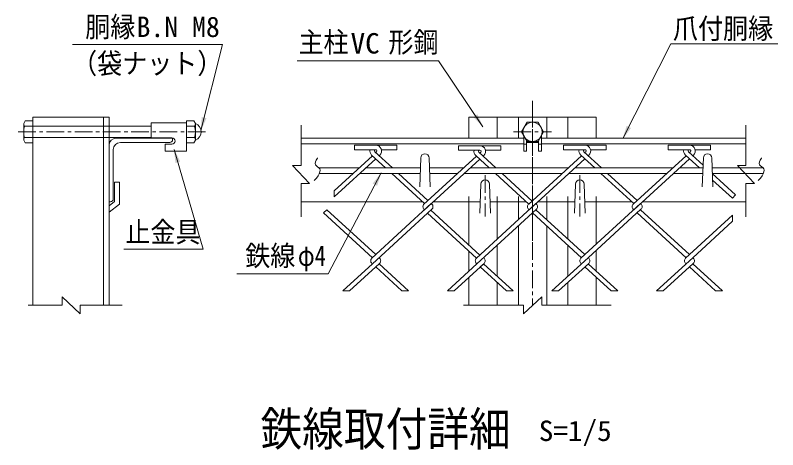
# Model space of a CAD drawing. Units: millimetres, scale not verified, with parts at other scales. Extents: x -4455 to 4455, y -3150 to 3150.
# Drawn here: x 1152 to 2771, y 1198 to 2120 of the extents above; entities that cross this region are included whole.
import ezdxf
from ezdxf.enums import TextEntityAlignment as Align

# ---------------------------------------------------------------- set-up
doc = ezdxf.new("R2010")
doc.units = ezdxf.units.MM
doc.header["$LTSCALE"] = 30
doc.linetypes.add('DASHED', pattern=[7.5, 6, -1.5])
doc.linetypes.add('USER1', pattern=[2, 1.25, -0.25, 0.25, -0.25])
doc.layers.add('0-0_7詳細', color=7, linetype='Continuous', lineweight=18)
doc.styles.add('ＭＳ ゴシック', font='')
doc.styles.get('ＭＳ ゴシック').set_extended_font_data('MS Gothic')

msp = doc.modelspace()

# ---------------------------------------------------------------- linework, layer by layer
at = {"layer": '0-0_7詳細', "color": 1, "linetype": 'USER1'}
for p, q in [((2250.09, 1938.63), (2250.09, 1504.69)), ((2250.09, 1919.03), (2250.09, 1653.46)), ((1555.6, 1872.48), (1151.81, 1872.48)), ((2209.79, 1872.48), (2290.44, 1872.48)), ((2250.09, 1874.03), (2250.09, 1608.46)), ((2149.59, 1780.73), (2149.59, 1692.65)), ((2350.59, 1780.73), (2350.59, 1692.65))]:
    msp.add_line(p, q, dxfattribs=at)
at = {"layer": '0-0_7詳細', "lineweight": 9}
for p, q in [((1173.05, 1896), (1188.92, 1896)), ((1188.92, 1904.13), (1188.92, 1504.69)), ((1188.92, 1904.13), (1350.92, 1904.13)), ((1338.92, 1904.13), (1338.92, 1504.69)), ((1350.92, 1904.13), (1350.92, 1504.69)), ((1515.35, 1848.96), (1515.35, 1896)), ((2115.09, 1904.13), (2385.09, 1904.13)), ((2115.09, 1904.13), (2115.09, 1859.13)), ((2140.59, 1904.13), (2359.59, 1904.13)), ((2175.09, 1904.13), (2175.09, 1859.13)), ((2220.09, 1904.13), (2220.09, 1859.13)), ((2280.09, 1904.13), (2280.09, 1859.13)), ((2325.09, 1904.13), (2325.09, 1859.13)), ((2385.09, 1904.13), (2385.09, 1859.13)), ((1171.78, 1884.48), (1188.92, 1884.48)), ((1350.92, 1884.48), (1440.35, 1884.48)), ((1440.35, 1891.44), (1515.35, 1891.44)), ((1440.35, 1891.44), (1440.35, 1859.94)), ((1515.35, 1891.44), (1515.35, 1831.44)), ((1532.49, 1884.48), (1515.35, 1884.48)), ((1534.55, 1854.72), (1534.55, 1890.24)), ((2231.34, 1864.22), (2231.34, 1831.44)), ((2268.84, 1864.22), (2268.84, 1831.44)), ((1169.72, 1854.72), (1173.05, 1848.96)), ((1171.78, 1860.48), (1188.92, 1860.48)), ((1350.92, 1860.48), (1440.35, 1860.48)), ((1365.92, 1859.13), (1485.92, 1859.13)), ((1374.92, 1850.13), (1479.92, 1850.13)), ((1440.35, 1859.94), (1484.6, 1859.94)), ((1470.35, 1846.44), (1484.6, 1846.44)), ((1470.35, 1846.44), (1470.35, 1831.44)), ((1485.92, 1859.13), (1485.92, 1856.13)), ((1532.49, 1860.48), (1515.35, 1860.48)), ((1531.22, 1848.96), (1515.35, 1848.96)), ((1534.55, 1854.72), (1531.22, 1848.96)), ((2231.34, 1859.13), (1758.5, 1859.13)), ((2231.34, 1847.13), (1758.5, 1847.13)), ((2115.09, 1859.13), (2231.34, 1859.13)), ((2140.59, 1859.13), (2231.34, 1859.13)), ((2233.81, 1859.94), (2231.34, 1859.94)), ((2237.34, 1846.44), (2231.34, 1846.44)), ((2237.34, 1853.82), (2237.34, 1831.44)), ((2262.84, 1850.13), (2237.34, 1850.13)), ((2262.84, 1846.44), (2268.84, 1846.44)), ((2266.37, 1859.94), (2268.84, 1859.94)), ((2268.84, 1859.13), (2385.09, 1859.13)), ((2703.23, 1859.13), (2268.84, 1859.13)), ((2268.84, 1859.13), (2359.59, 1859.13)), ((2703.23, 1847.13), (2268.84, 1847.13)), ((1350.92, 1724.13), (1350.92, 1844.13)), ((1359.92, 1730.13), (1359.92, 1835.13)), ((1470.35, 1831.44), (1515.35, 1831.44)), ((2237.34, 1831.44), (2231.34, 1831.44)), ((2010.48, 1755.63), (2012.73, 1817.13)), ((2032.98, 1755.63), (2030.73, 1817.13)), ((2610.48, 1755.63), (2612.73, 1817.13)), ((2632.98, 1755.63), (2630.73, 1817.13)), ((1881.7, 1796.13), (1796.91, 1796.13)), ((1868.6, 1784.13), (1797.44, 1784.13)), ((2011.52, 1784.13), (1882.81, 1784.13)), ((2011.96, 1796.13), (1895.91, 1796.13)), ((2103.72, 1796.13), (2031.5, 1796.13)), ((2090.63, 1784.13), (2031.94, 1784.13)), ((2312.66, 1784.13), (2104.84, 1784.13)), ((2325.75, 1796.13), (2117.93, 1796.13)), ((2534.68, 1784.13), (2326.87, 1784.13)), ((2547.78, 1796.13), (2339.96, 1796.13)), ((2611.52, 1784.13), (2548.89, 1784.13)), ((2611.96, 1796.13), (2561.99, 1796.13)), ((2739.58, 1796.13), (2631.5, 1796.13)), ((2740.12, 1784.13), (2631.94, 1784.13)), ((1362.57, 1765.66), (1362.57, 1724.66)), ((1373.07, 1765.66), (1362.57, 1765.66)), ((1373.07, 1765.66), (1373.07, 1719.5)), ((2138.34, 1700.13), (2140.59, 1761.63)), ((2160.84, 1700.13), (2158.59, 1761.63)), ((2339.34, 1700.13), (2341.59, 1761.63)), ((2361.84, 1700.13), (2359.59, 1761.63)), ((2115.09, 1735.38), (2115.09, 1632.06)), ((2175.09, 1735.38), (2175.09, 1645.05)), ((2220.09, 1735.38), (2220.09, 1686.28)), ((2280.09, 1735.38), (2280.09, 1686.28)), ((2325.09, 1735.38), (2325.09, 1645.05)), ((2385.09, 1735.38), (2385.09, 1634.03)), ((1350.92, 1715.66), (1362.57, 1724.66)), ((1350.92, 1724.13), (1353.92, 1724.13)), ((1350.92, 1702.39), (1373.07, 1719.5)), ((2016.76, 1724.13), (1758.5, 1724.13)), ((2139.22, 1724.13), (2039.36, 1724.13)), ((2236.65, 1724.13), (2159.96, 1724.13)), ((2340.22, 1724.13), (2261.39, 1724.13)), ((2460.82, 1724.13), (2360.96, 1724.13)), ((2463.94, 1719.3), (2472.12, 1726.79)), ((2479.22, 1720.28), (2480.29, 1719.3)), ((2479.22, 1720.28), (2480.29, 1719.3)), ((2703.23, 1724.13), (2483.42, 1724.13)), ((2241.91, 1708.24), (2242.98, 1707.26)), ((2220.09, 1673.26), (2220.09, 1504.69)), ((2280.09, 1673.26), (2280.09, 1504.69)), ((2115.09, 1619.04), (2115.09, 1577.05)), ((2175.09, 1632.03), (2175.09, 1566.03)), ((2325.09, 1632.03), (2325.09, 1566.03)), ((2385.09, 1621.01), (2385.09, 1577.05)), ((2115.09, 1564.03), (2115.09, 1504.69)), ((2385.09, 1564.03), (2385.09, 1504.69)), ((2175.09, 1553), (2175.09, 1504.69)), ((2325.09, 1553), (2325.09, 1504.69)), ((2194.77, 1534.97), (2208.98, 1534.97))]:
    msp.add_line(p, q, dxfattribs=at)
at = {"layer": '0-0_7詳細', "color": 3, "linetype": 'DASHED'}
for p, q in [((1188.92, 1884.48), (1350.92, 1884.48)), ((1188.92, 1860.48), (1350.92, 1860.48))]:
    msp.add_line(p, q, dxfattribs=at)
at = {"layer": '0-0_7詳細', "color": 4}
for p, q in [((1758.5, 1801.56), (1758.5, 1887.15)), ((2703.23, 1801.56), (2703.23, 1887.15)), ((1740.5, 1801.56), (1776.5, 1762.79)), ((1758.5, 1801.56), (1740.5, 1801.56)), ((2703.23, 1801.56), (2685.23, 1801.56)), ((2685.23, 1801.56), (2721.23, 1762.79)), ((1758.5, 1762.79), (1758.5, 1692.6)), ((1758.5, 1762.79), (1776.5, 1762.79)), ((2703.23, 1762.79), (2703.23, 1692.6)), ((2703.23, 1762.79), (2721.23, 1762.79)), ((1289.89, 1486.69), (1251.12, 1522.69)), ((1251.12, 1504.69), (1251.12, 1522.69)), ((2230.7, 1486.69), (2269.47, 1522.69)), ((2269.47, 1504.69), (2269.47, 1522.69)), ((1251.12, 1504.69), (1179.56, 1504.69)), ((1289.89, 1504.69), (1378.77, 1504.69)), ((1289.89, 1504.69), (1289.89, 1486.69)), ((2230.7, 1504.69), (2103.58, 1504.69)), ((2230.7, 1504.69), (2230.7, 1486.69)), ((2269.47, 1504.69), (2417.18, 1504.69))]:
    msp.add_line(p, q, dxfattribs=at)
at = {"layer": '0-0_7詳細', "color": 3}
for p, q in [((1872.05, 1844.17), (1872.05, 1834.57)), ((1917.48, 1844.17), (1872.05, 1844.17)), ((1917.48, 1834.57), (1872.05, 1834.57)), ((1914.99, 1830.4), (1952.4, 1796.13)), ((1916.61, 1844.17), (1962.05, 1844.17)), ((1916.61, 1834.57), (1917.48, 1834.57)), ((1917.05, 1828.52), (1919.1, 1830.4)), ((1929.24, 1834.57), (1962.05, 1834.57)), ((1962.05, 1844.17), (1962.05, 1834.57)), ((2138.44, 1843.19), (2093, 1843.19)), ((2093, 1843.19), (2093, 1833.59)), ((2138.44, 1833.59), (2093, 1833.59)), ((2135.95, 1829.42), (2172.28, 1796.13)), ((2137.57, 1843.19), (2183, 1843.19)), ((2137.57, 1833.59), (2138.44, 1833.59)), ((2138, 1827.54), (2140.06, 1829.42)), ((2150.2, 1833.59), (2183, 1833.59)), ((2183, 1843.19), (2183, 1833.59)), ((2361.54, 1844.17), (2316.1, 1844.17)), ((2316.1, 1844.17), (2316.1, 1834.57)), ((2361.54, 1834.57), (2316.1, 1834.57)), ((2359.05, 1830.4), (2396.45, 1796.13)), ((2360.67, 1844.17), (2406.1, 1844.17)), ((2360.67, 1834.57), (2361.54, 1834.57)), ((2361.1, 1828.52), (2363.16, 1830.4)), ((2373.3, 1834.57), (2406.1, 1834.57)), ((2406.1, 1844.17), (2406.1, 1834.57)), ((2538.13, 1844.17), (2538.13, 1834.57)), ((2583.57, 1844.17), (2538.13, 1844.17)), ((2583.57, 1834.57), (2538.13, 1834.57)), ((2583.13, 1828.52), (2581.07, 1830.4)), ((2581.07, 1830.4), (2612.17, 1801.91)), ((2582.7, 1844.17), (2628.13, 1844.17)), ((2582.7, 1834.57), (2583.57, 1834.57)), ((2583.13, 1828.52), (2585.19, 1830.4)), ((2595.32, 1834.57), (2628.13, 1834.57)), ((2628.13, 1844.17), (2628.13, 1834.57)), ((1828.59, 1747.47), (1909.94, 1822.01)), ((1828.59, 1734.45), (1917.05, 1815.5)), ((1908.5, 1823.33), (1938.19, 1796.13)), ((1924.15, 1822.01), (1925.59, 1823.33)), ((2018.81, 1718.32), (2130.9, 1821.03)), ((2019.88, 1706.28), (2138, 1814.52)), ((2129.46, 1822.35), (2158.07, 1796.13)), ((2145.11, 1821.03), (2146.55, 1822.35)), ((2241.91, 1719.3), (2354, 1822.01)), ((2242.98, 1707.26), (2361.1, 1815.5)), ((2352.56, 1823.33), (2382.24, 1796.13)), ((2368.21, 1822.01), (2369.65, 1823.33)), ((2463.94, 1719.3), (2576.03, 1822.01)), ((2465.01, 1707.26), (2583.13, 1815.5)), ((2576.03, 1822.01), (2574.59, 1823.33)), ((2574.59, 1823.33), (2604.27, 1796.13)), ((2590.24, 1822.01), (2591.67, 1823.33)), ((1951.28, 1784.13), (2020.96, 1720.28)), ((1965.49, 1784.13), (2028.06, 1726.79)), ((2171.17, 1784.13), (2241.91, 1719.3)), ((2185.38, 1784.13), (2249.02, 1725.81)), ((2395.34, 1784.13), (2465.01, 1720.28)), ((2409.55, 1784.13), (2472.12, 1726.79)), ((2631.58, 1784.13), (2680.69, 1739.13)), ((2632.44, 1770.31), (2674.58, 1731.7)), ((1828.59, 1747.47), (1828.59, 1734.45)), ((2674.58, 1731.7), (2680.69, 1739.13)), ((1908.87, 1604.56), (2035.17, 1720.28)), ((2035.17, 1720.28), (2036.24, 1719.3)), ((2035.17, 1720.28), (2036.24, 1719.3)), ((2130.9, 1604.56), (2257.19, 1720.28)), ((2257.19, 1720.28), (2258.26, 1719.3)), ((2257.19, 1720.28), (2258.26, 1719.3)), ((2352.93, 1604.56), (2479.22, 1720.28)), ((1813.14, 1707.26), (1806.03, 1700.75)), ((1806.03, 1700.75), (1909.94, 1605.54)), ((1813.14, 1707.26), (1917.05, 1612.05)), ((1909.94, 1592.52), (2036.24, 1708.24)), ((2019.89, 1708.24), (2020.96, 1707.26)), ((2019.89, 1708.24), (2020.96, 1707.26)), ((2028.06, 1700.75), (2036.24, 1708.24)), ((2034.09, 1706.28), (2138, 1611.07)), ((2131.97, 1592.52), (2258.26, 1708.24)), ((2250.09, 1700.75), (2354, 1605.54)), ((2257.19, 1707.26), (2361.1, 1612.05)), ((2368.21, 1605.54), (2480.29, 1708.24)), ((2463.94, 1708.24), (2465.01, 1707.26)), ((2472.12, 1700.75), (2576.03, 1605.54)), ((2479.22, 1707.26), (2583.13, 1612.05)), ((2026.99, 1699.77), (2130.9, 1604.56)), ((2574.96, 1604.56), (2674.58, 1695.85)), ((2674.58, 1682.83), (2674.58, 1695.85)), ((2590.24, 1605.54), (2674.58, 1682.83)), ((1924.15, 1605.54), (1925.22, 1604.56)), ((1924.15, 1605.54), (1925.22, 1604.56)), ((2146.18, 1605.54), (2147.25, 1604.56)), ((2146.18, 1605.54), (2147.25, 1604.56)), ((2291.2, 1534.97), (2368.21, 1605.54)), ((2352.93, 1604.56), (2361.1, 1612.05)), ((2368.21, 1605.54), (2369.28, 1604.56)), ((2368.21, 1605.54), (2369.28, 1604.56)), ((2513.23, 1534.97), (2590.24, 1605.54)), ((2574.96, 1604.56), (2583.13, 1612.05)), ((2590.24, 1605.54), (2591.31, 1604.56)), ((2590.24, 1605.54), (2591.31, 1604.56)), ((1847.14, 1534.97), (1909.94, 1592.52)), ((1861.35, 1534.97), (1925.22, 1593.5)), ((1908.87, 1593.5), (1909.94, 1592.52)), ((1908.87, 1593.5), (1909.94, 1592.52)), ((1917.05, 1586.01), (1925.22, 1593.5)), ((1924.15, 1592.52), (1986.95, 1534.97)), ((2069.17, 1534.97), (2131.97, 1592.52)), ((2083.38, 1534.97), (2147.25, 1593.5)), ((2130.9, 1593.5), (2131.97, 1592.52)), ((2130.9, 1593.5), (2131.97, 1592.52)), ((2139.07, 1586.01), (2147.25, 1593.5)), ((2146.18, 1592.52), (2208.98, 1534.97)), ((2352.93, 1593.5), (2354, 1592.52)), ((2368.21, 1592.52), (2431.01, 1534.97)), ((2527.44, 1534.97), (2591.31, 1593.5)), ((2574.96, 1593.5), (2576.03, 1592.52)), ((2590.24, 1592.52), (2653.03, 1534.97)), ((1917.05, 1586.01), (1972.74, 1534.97)), ((2139.07, 1586.01), (2194.77, 1534.97)), ((2361.1, 1586.01), (2416.8, 1534.97)), ((2583.13, 1586.01), (2638.82, 1534.97)), ((1847.14, 1534.97), (1861.35, 1534.97)), ((1972.74, 1534.97), (1986.95, 1534.97)), ((2069.17, 1534.97), (2083.38, 1534.97)), ((2416.8, 1534.97), (2431.01, 1534.97)), ((2513.23, 1534.97), (2527.44, 1534.97)), ((2638.82, 1534.97), (2653.03, 1534.97))]:
    msp.add_line(p, q, dxfattribs=at)
at = {"layer": '0-0_7詳細', "lineweight": 9}
for points in [[(1273.46, 2058.04), (1592.15, 2058.04), (1545.88, 1875.64)], [(1750.48, 2023.49), (2050.08, 2023.49), (2144.48, 1883.58)], [(1169.72, 1854.72), (1169.72, 1890.24), (1173.05, 1896)], [(1173.05, 1848.96), (1188.92, 1848.96), (1188.92, 1896)], [(1534.55, 1890.24), (1531.22, 1896), (1515.35, 1896)], [(2262.84, 1853.82), (2262.84, 1831.44), (2268.84, 1831.44)]]:
    msp.add_lwpolyline(points, dxfattribs=at)
at = {"layer": '0-0_7詳細', "color": 1}
for points in [[(2770.66, 2059.35), (2543.41, 2059.35), (2441.88, 1858.2)], [(1382.57, 1623.39), (1551.08, 1623.39), (1489.1, 1835.02)], [(1622.32, 1571.56), (1816.22, 1571.56), (1928.44, 1785.33)]]:
    msp.add_lwpolyline(points, dxfattribs=at)
at = {"layer": '0-0_7詳細', "color": 3}
msp.add_lwpolyline([(2273.61, 1872.48), (2261.85, 1892.85), (2238.33, 1892.85), (2226.57, 1872.48), (2238.33, 1852.11), (2261.85, 1852.11)], close=True, dxfattribs=at)
at = {"layer": '0-0_7詳細', "color": 4}
for points in [[(1793.71, 1817.4), (1793.39, 1817.01), (1790.73, 1812.81), (1789.17, 1809.05), (1788.7, 1805.74), (1789.32, 1802.86), (1791.04, 1800.43), (1793.86, 1798.44), (1796.69, 1796.43), (1798.44, 1793.95), (1799.12, 1791), (1798.73, 1787.56), (1797.26, 1783.66), (1794.72, 1779.27), (1791.11, 1774.42), (1786.42, 1769.08)], [(2736.38, 1817.4), (2736.07, 1817.01), (2733.41, 1812.81), (2731.84, 1809.05), (2731.37, 1805.74), (2732, 1802.86), (2733.72, 1800.43), (2736.54, 1798.44), (2739.36, 1796.43), (2741.12, 1793.95), (2741.8, 1791), (2741.41, 1787.56), (2739.94, 1783.66), (2737.4, 1779.27), (2733.78, 1774.42), (2729.1, 1769.08)]]:
    msp.add_lwpolyline(points, dxfattribs=at)
at = {"layer": '0-0_7詳細', "color": 3}
msp.add_lwpolyline([(2291.2, 1534.97), (2305.41, 1534.97), (2369.28, 1593.5)], dxfattribs=at)
msp.add_circle((2250.09, 1872.48), 20.4, dxfattribs=at)
at = {"layer": '0-0_7詳細', "lineweight": 9}
for centre, radius, start, end in [((1178.81, 1890.24), 9.09, 180, 219.3382), ((1205.72, 1872.48), 36, 160.52878, 199.47122), ((1525.46, 1890.24), 9.09, 320.6618, 0), ((1498.55, 1872.48), 36, 340.52878, 19.47122), ((1527.41, 1872.48), 19.14, 291.90813, 68.09187), ((1178.81, 1854.72), 9.09, 140.6618, 180), ((1365.92, 1844.13), 15, 90, 180), ((1374.92, 1835.13), 15, 90, 180), ((1479.92, 1856.13), 6, 270, 0), ((1484.6, 1853.19), 6.75, 270, 90), ((1525.46, 1854.72), 9.09, 0, 39.3382), ((2021.73, 1817.13), 9, 0, 180), ((2621.73, 1817.13), 9, 0, 180), ((2149.59, 1761.63), 9, 0, 180), ((2350.59, 1761.63), 9, 0, 180), ((1353.92, 1730.13), 6, 270, 0)]:
    msp.add_arc(centre, radius, start, end, dxfattribs=at)
at = {"layer": '0-0_7詳細', "color": 3}
for centre, radius, start, end in [((1916.61, 1832.17), 12, 168.46304, 227.5), ((1916.61, 1832.17), 2.4, 90, 227.5), ((1917.48, 1832.17), 12, 312.5, 90), ((1917.48, 1832.17), 2.4, 312.5, 90), ((2137.57, 1831.19), 12, 168.46304, 227.5), ((2137.57, 1831.19), 2.4, 90, 227.5), ((2138.44, 1831.19), 12, 312.5, 90), ((2138.44, 1831.19), 2.4, 312.5, 90), ((2360.67, 1832.17), 12, 168.46304, 227.5), ((2360.67, 1832.17), 2.4, 90, 227.5), ((2361.54, 1832.17), 12, 312.5, 90), ((2361.54, 1832.17), 2.4, 312.5, 90), ((2582.7, 1832.17), 12, 168.46304, 227.5), ((2582.7, 1832.17), 2.4, 90, 227.5), ((2583.57, 1832.17), 12, 312.5, 90), ((2583.57, 1832.17), 2.4, 312.5, 90), ((2024.95, 1713.77), 7.5, 132.5, 227.5), ((2031.17, 1713.77), 7.5, 312.5, 47.5), ((2246.98, 1713.77), 7.5, 132.5, 227.5), ((2253.2, 1713.77), 7.5, 312.5, 47.5), ((2469.01, 1713.77), 7.5, 132.5, 227.5), ((2475.23, 1713.77), 7.5, 312.5, 47.5), ((1913.94, 1599.03), 7.5, 132.5, 227.5), ((1920.15, 1599.03), 7.5, 312.5, 47.5), ((2135.97, 1599.03), 7.5, 132.5, 227.5), ((2142.18, 1599.03), 7.5, 312.5, 47.5), ((2357.99, 1599.03), 7.5, 132.5, 227.5), ((2364.21, 1599.03), 7.5, 312.5, 47.5), ((2580.02, 1599.03), 7.5, 132.5, 227.5), ((2586.24, 1599.03), 7.5, 312.5, 47.5)]:
    msp.add_arc(centre, radius, start, end, dxfattribs=at)
at = {"layer": '0-0_7詳細'}
for points in [[(1545.39, 1873.7), (1547.71, 1904.06), (1557.81, 1901.5)], [(2145.6, 1881.92), (2124.51, 1903.87), (2133.14, 1909.7)]]:
    msp.add_solid(points, dxfattribs=at)
at = {"layer": '0-0_7詳細', "color": 1}
for points in [[(2440.98, 1856.42), (2449.85, 1885.54), (2459.15, 1880.85)], [(1488.53, 1836.94), (1501.97, 1809.61), (1491.97, 1806.68)], [(1929.37, 1787.1), (1920.04, 1758.11), (1910.81, 1762.96)]]:
    msp.add_solid(points, dxfattribs=at)

# ---------------------------------------------------------------- texts
at = {"layer": '0-0_7詳細', "color": 3, "style": 'ＭＳ ゴシック'}
for s, width, p in [('胴縁', 0.9, (1300.41, 2060.84)), ('爪付胴縁', 0.9, (2548.14, 2057.36)), ('主柱', 0.9, (1753.05, 2028.28)), ('形鋼', 0.9, (1944.08, 2028.28)), ('VC', 1.05, (1863.77, 2025.82)), ('（袋ナット）', 0.9, (1272.48, 1983.3)), ('止金具', 0.9, (1385.54, 1625.33)), ('鉄線', 0.9, (1640, 1575.15)), ('φ4', 0.8, (1751.78, 1575.15)), ('S=1/5', 1.05, (2263.31, 1203.52))]:
    msp.add_text(s, height=43.33, dxfattribs=dict(at, width=width)).set_placement(p, align=Align.BOTTOM_LEFT)
msp.add_text('B.N M8', height=43.33, dxfattribs=at).set_placement((1409.3, 2060.84), align=Align.BOTTOM_LEFT)
at = {"layer": '0-0_7詳細', "style": 'ＭＳ ゴシック', "width": 0.9}
msp.add_text('鉄線取付詳細', height=72.14, dxfattribs=at).set_placement((1672.44, 1184.54), align=Align.BOTTOM_LEFT)

doc.saveas('drawing.dxf')
